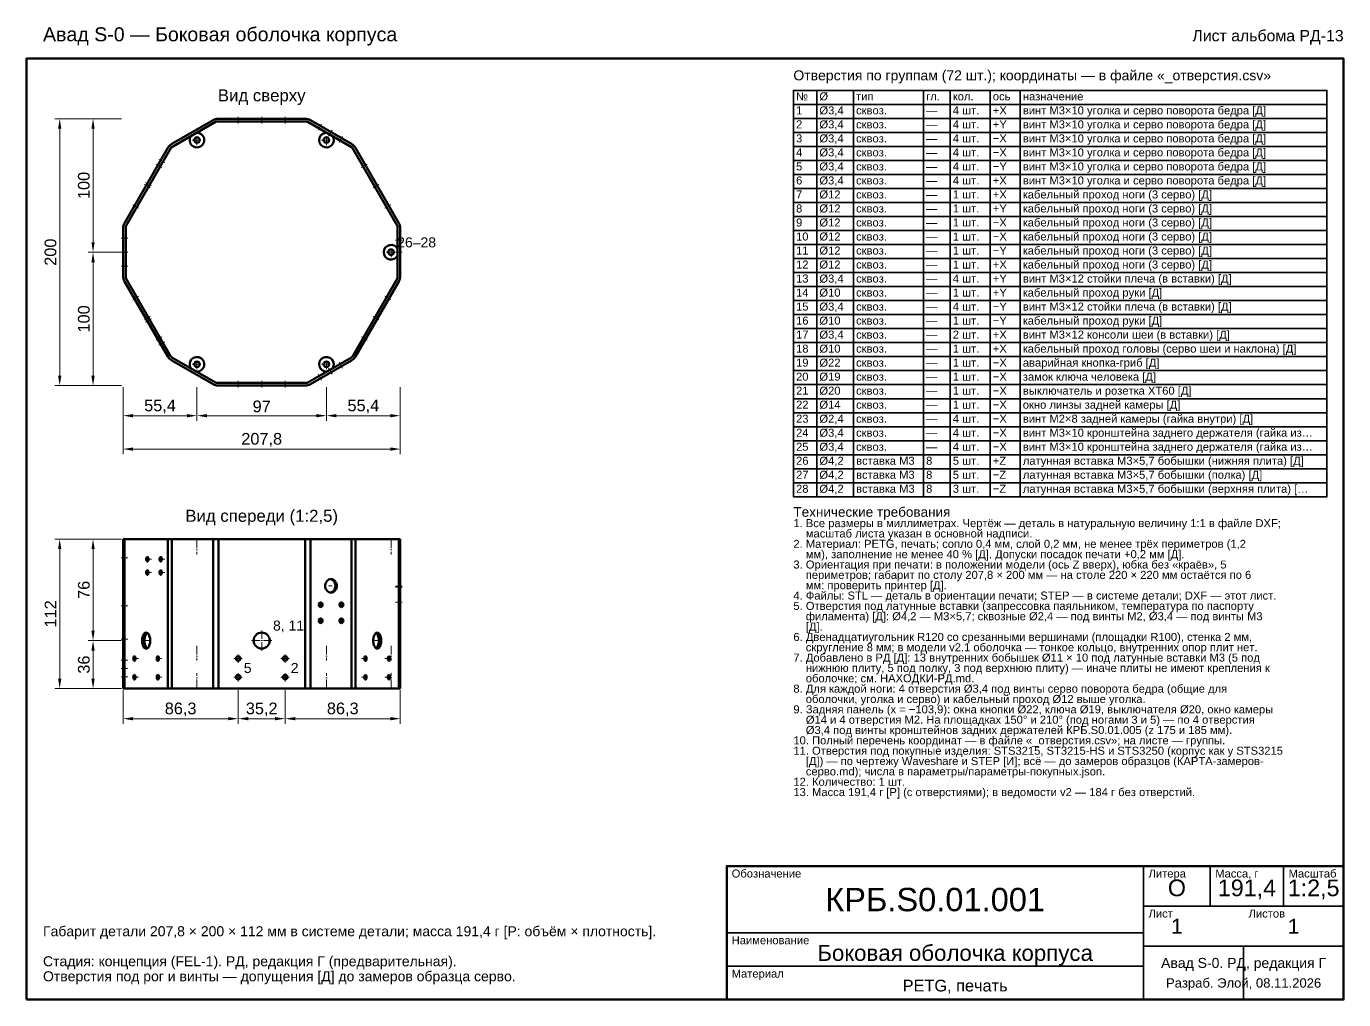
# Model space of a CAD drawing. Header units: millimetres. Extents: x 50 to 1038, y 12 to 742.
import ezdxf
from ezdxf.enums import TextEntityAlignment as Align

# ---------------------------------------------------------------- set-up
doc = ezdxf.new("R2010")
doc.units = ezdxf.units.MM
doc.header["$LTSCALE"] = 2.5
doc.linetypes.add('DASHDOT', pattern=[3.556, 2.54, -0.508, 0, -0.508])
for name, color, linetype, lineweight in [('КОНТУР', 7, 'Continuous', 50), ('ОСИ', 1, 'DASHDOT', 18), ('РАЗМЕРЫ', 5, 'Continuous', 18), ('РАМКА', 7, 'Continuous', 70), ('ТАБЛИЦА', 7, 'Continuous', 35), ('ТЕКСТ', 7, 'Continuous', 25)]:
    doc.layers.add(name, color=color, linetype=linetype, lineweight=lineweight)
doc.styles.add('GOST', font='arial.ttf')
doc.dimstyles.new('GOST', dxfattribs={"dimtxt": 8.75, "dimasz": 7.5, "dimexe": 3.75, "dimexo": 1.25, "dimgap": 2.5, "dimtad": 1, "dimdec": 1, "dimtxsty": 'GOST', "dimcen": 2.5, "dimclrd": 5, "dimclre": 5, "dimclrt": 5, "dimazin": 3, "dimtfac": 1, "dimtmove": 0, "dimatfit": 3, "dimlwd": 18, "dimlwe": 18})

msp = doc.modelspace()

# ---------------------------------------------------------------- linework, layer by layer
at = {"layer": 'КОНТУР'}
for p, q in [((258.92, 672.5), (193.93, 672.5)), ((158.61, 651.04), (192.32, 670.5)), ((189.93, 671.43), (159, 653.57)), ((192.32, 670.5), (260.53, 670.5)), ((260.53, 670.5), (294.24, 651.04)), ((293.85, 653.57), (262.92, 671.43)), ((156.07, 650.64), (123.57, 594.36)), ((124.5, 591.96), (158.61, 651.04)), ((294.24, 651.04), (328.35, 591.96)), ((329.27, 594.36), (296.78, 650.64)), ((122.5, 590.36), (122.5, 554.64)), ((124.5, 553.04), (124.5, 591.96)), ((328.35, 591.96), (328.35, 553.04)), ((330.35, 554.64), (330.35, 590.36)), ((158.61, 493.96), (124.5, 553.04)), ((328.35, 553.04), (294.24, 493.96)), ((123.57, 550.64), (156.07, 494.36)), ((296.78, 494.36), (329.27, 550.64)), ((192.32, 474.5), (158.61, 493.96)), ((294.24, 493.96), (260.53, 474.5)), ((159, 491.43), (189.93, 473.57)), ((262.92, 473.57), (293.85, 491.43)), ((260.53, 474.5), (192.32, 474.5)), ((193.93, 472.5), (258.92, 472.5)), ((122.5, 245.5), (122.5, 357.5)), ((123.57, 357.5), (156.07, 357.5)), ((123.57, 245.5), (123.57, 357.5)), ((156.07, 357.5), (156.07, 245.5)), ((159, 357.5), (189.93, 357.5)), ((159, 357.5), (159, 245.5)), ((189.93, 245.5), (189.93, 357.5)), ((193.93, 357.5), (258.92, 357.5)), ((193.93, 245.5), (193.93, 357.5)), ((258.92, 357.5), (258.92, 245.5)), ((262.92, 357.5), (293.85, 357.5)), ((262.92, 357.5), (262.92, 245.5)), ((293.85, 245.5), (293.85, 357.5)), ((296.78, 357.5), (329.27, 357.5)), ((296.78, 245.5), (296.78, 357.5)), ((329.27, 357.5), (329.27, 245.5)), ((330.35, 357.5), (330.35, 245.5)), ((123.57, 245.5), (156.07, 245.5)), ((159, 245.5), (189.93, 245.5)), ((193.93, 245.5), (258.92, 245.5)), ((262.92, 245.5), (293.85, 245.5)), ((296.78, 245.5), (329.27, 245.5))]:
    msp.add_line(p, q, dxfattribs=at)
for points in [[(123.57, 357.5), (123.44, 357.5), (123.3, 357.5), (123.17, 357.5), (123.04, 357.5), (122.9, 357.5), (122.77, 357.5), (122.63, 357.5), (122.5, 357.5)], [(159, 357.5), (158.63, 357.5), (158.27, 357.5), (157.9, 357.5), (157.53, 357.5), (157.17, 357.5), (156.8, 357.5), (156.44, 357.5), (156.07, 357.5)], [(193.93, 357.5), (193.43, 357.5), (192.93, 357.5), (192.43, 357.5), (191.93, 357.5), (191.43, 357.5), (190.93, 357.5), (190.43, 357.5), (189.93, 357.5)], [(262.92, 357.5), (262.42, 357.5), (261.92, 357.5), (261.42, 357.5), (260.92, 357.5), (260.42, 357.5), (259.92, 357.5), (259.42, 357.5), (258.92, 357.5)], [(296.78, 357.5), (296.41, 357.5), (296.04, 357.5), (295.68, 357.5), (295.31, 357.5), (294.95, 357.5), (294.58, 357.5), (294.21, 357.5), (293.85, 357.5)], [(330.35, 357.5), (330.21, 357.5), (330.08, 357.5), (329.94, 357.5), (329.81, 357.5), (329.68, 357.5), (329.54, 357.5), (329.41, 357.5), (329.27, 357.5)], [(140.73, 344.2), (140.3, 343.96), (140.05, 343.51), (139.92, 343.01), (139.88, 342.5), (139.92, 341.99), (140.05, 341.49), (140.3, 341.04), (140.73, 340.8)], [(141.58, 342.5), (141.57, 342.76), (141.54, 343.01), (141.49, 343.26), (141.42, 343.51), (141.31, 343.75), (141.17, 343.96), (140.98, 344.13), (140.73, 344.2)], [(140.73, 340.8), (140.98, 340.87), (141.17, 341.04), (141.31, 341.25), (141.42, 341.49), (141.49, 341.74), (141.54, 341.99), (141.57, 342.24), (141.58, 342.5)], [(150.73, 344.2), (150.3, 343.96), (150.05, 343.51), (149.92, 343.01), (149.88, 342.5), (149.92, 341.99), (150.05, 341.49), (150.3, 341.04), (150.73, 340.8)], [(151.58, 342.5), (151.57, 342.76), (151.54, 343.01), (151.49, 343.26), (151.42, 343.51), (151.31, 343.75), (151.17, 343.96), (150.98, 344.13), (150.73, 344.2)], [(150.73, 340.8), (150.98, 340.87), (151.17, 341.04), (151.31, 341.25), (151.42, 341.49), (151.49, 341.74), (151.54, 341.99), (151.57, 342.24), (151.58, 342.5)], [(140.73, 334.2), (140.3, 333.96), (140.05, 333.51), (139.92, 333.01), (139.88, 332.5), (139.92, 331.99), (140.05, 331.49), (140.3, 331.04), (140.73, 330.8)], [(141.58, 332.5), (141.57, 332.76), (141.54, 333.01), (141.49, 333.26), (141.42, 333.51), (141.31, 333.75), (141.17, 333.96), (140.98, 334.13), (140.73, 334.2)], [(140.73, 330.8), (140.98, 330.87), (141.17, 331.04), (141.31, 331.25), (141.42, 331.49), (141.49, 331.74), (141.54, 331.99), (141.57, 332.24), (141.58, 332.5)], [(150.73, 334.2), (150.3, 333.96), (150.05, 333.51), (149.92, 333.01), (149.88, 332.5), (149.92, 331.99), (150.05, 331.49), (150.3, 331.04), (150.73, 330.8)], [(151.58, 332.5), (151.57, 332.76), (151.54, 333.01), (151.49, 333.26), (151.42, 333.51), (151.31, 333.75), (151.17, 333.96), (150.98, 334.13), (150.73, 334.2)], [(150.73, 330.8), (150.98, 330.87), (151.17, 331.04), (151.31, 331.25), (151.42, 331.49), (151.49, 331.74), (151.54, 331.99), (151.57, 332.24), (151.58, 332.5)], [(278.38, 327.5), (277.58, 327.41), (276.8, 327.15), (276.1, 326.75), (275.48, 326.21), (274.97, 325.58), (274.57, 324.87), (274.28, 324.11), (274.11, 323.31), (274.05, 322.5)], [(277.88, 317.53), (278.66, 317.72), (279.39, 318.07), (280.04, 318.55), (280.58, 319.13), (281.03, 319.8), (281.36, 320.53), (281.59, 321.3), (281.7, 322.1), (281.7, 322.9), (281.59, 323.7), (281.36, 324.47), (281.03, 325.2), (280.58, 325.87), (280.04, 326.45), (279.39, 326.93), (278.66, 327.28), (277.88, 327.47)], [(278.38, 317.5), (279.19, 317.59), (279.97, 317.85), (280.67, 318.25), (281.28, 318.79), (281.8, 319.42), (282.2, 320.13), (282.48, 320.89), (282.66, 321.69), (282.71, 322.5), (282.66, 323.31), (282.48, 324.11), (282.2, 324.87), (281.8, 325.58), (281.28, 326.21), (280.67, 326.75), (279.97, 327.15), (279.19, 327.41), (278.38, 327.5)], [(274.05, 322.5), (274.11, 321.69), (274.28, 320.89), (274.57, 320.13), (274.97, 319.42), (275.48, 318.79), (276.1, 318.25), (276.8, 317.85), (277.58, 317.59), (278.38, 317.5)], [(270.59, 310.05), (270.28, 310.01), (269.99, 309.9), (269.73, 309.73), (269.51, 309.51), (269.34, 309.25), (269.22, 308.96), (269.14, 308.66), (269.12, 308.35)], [(269.12, 308.35), (269.14, 308.04), (269.22, 307.74), (269.34, 307.45), (269.51, 307.19), (269.73, 306.97), (269.99, 306.8), (270.28, 306.69), (270.59, 306.65)], [(270.09, 306.75), (270.5, 307.02), (270.81, 307.4), (271, 307.86), (271.06, 308.35), (271, 308.84), (270.81, 309.3), (270.5, 309.68), (270.09, 309.95)], [(270.59, 306.65), (271.19, 306.8), (271.67, 307.19), (271.96, 307.74), (272.06, 308.35), (271.96, 308.96), (271.67, 309.51), (271.19, 309.9), (270.59, 310.05)], [(286.18, 310.05), (285.87, 310.01), (285.58, 309.9), (285.32, 309.73), (285.1, 309.51), (284.93, 309.25), (284.81, 308.96), (284.73, 308.66), (284.71, 308.35)], [(284.71, 308.35), (284.73, 308.04), (284.81, 307.74), (284.93, 307.45), (285.1, 307.19), (285.32, 306.97), (285.58, 306.8), (285.87, 306.69), (286.18, 306.65)], [(285.68, 306.75), (286.09, 307.02), (286.4, 307.4), (286.59, 307.86), (286.65, 308.35), (286.59, 308.84), (286.4, 309.3), (286.09, 309.68), (285.68, 309.95)], [(286.18, 306.65), (286.78, 306.8), (287.26, 307.19), (287.55, 307.74), (287.65, 308.35), (287.55, 308.96), (287.26, 309.51), (286.78, 309.9), (286.18, 310.05)], [(270.59, 298.05), (270.28, 298.01), (269.99, 297.9), (269.73, 297.73), (269.51, 297.51), (269.34, 297.25), (269.22, 296.96), (269.14, 296.66), (269.12, 296.35)], [(269.12, 296.35), (269.14, 296.04), (269.22, 295.74), (269.34, 295.45), (269.51, 295.19), (269.73, 294.97), (269.99, 294.8), (270.28, 294.69), (270.59, 294.65)], [(270.09, 294.75), (270.5, 295.02), (270.81, 295.4), (271, 295.86), (271.06, 296.35), (271, 296.84), (270.81, 297.3), (270.5, 297.68), (270.09, 297.95)], [(270.59, 294.65), (271.19, 294.8), (271.67, 295.19), (271.96, 295.74), (272.06, 296.35), (271.96, 296.96), (271.67, 297.51), (271.19, 297.9), (270.59, 298.05)], [(286.18, 298.05), (285.87, 298.01), (285.58, 297.9), (285.32, 297.73), (285.1, 297.51), (284.93, 297.25), (284.81, 296.96), (284.73, 296.66), (284.71, 296.35)], [(284.71, 296.35), (284.73, 296.04), (284.81, 295.74), (284.93, 295.45), (285.1, 295.19), (285.32, 294.97), (285.58, 294.8), (285.87, 294.69), (286.18, 294.65)], [(285.68, 294.75), (286.09, 295.02), (286.4, 295.4), (286.59, 295.86), (286.65, 296.35), (286.59, 296.84), (286.4, 297.3), (286.09, 297.68), (285.68, 297.95)], [(286.18, 294.65), (286.78, 294.8), (287.26, 295.19), (287.55, 295.74), (287.65, 296.35), (287.55, 296.96), (287.26, 297.51), (286.78, 297.9), (286.18, 298.05)], [(139.82, 287.5), (139.05, 287.3), (138.42, 286.8), (137.93, 286.16), (137.56, 285.44), (137.28, 284.68), (137.07, 283.9), (136.93, 283.11), (136.85, 282.31), (136.82, 281.5), (136.85, 280.69), (136.93, 279.89), (137.07, 279.1), (137.28, 278.32), (137.56, 277.56), (137.93, 276.84), (138.42, 276.2), (139.05, 275.7), (139.82, 275.5)], [(140.69, 287.24), (140.05, 286.69), (139.57, 286), (139.2, 285.23), (138.93, 284.43), (138.74, 283.61), (138.62, 282.77), (138.56, 281.92), (138.56, 281.08), (138.62, 280.23), (138.74, 279.39), (138.93, 278.57), (139.2, 277.77), (139.57, 277), (140.05, 276.31), (140.69, 275.76)], [(142.82, 281.5), (142.79, 282.31), (142.71, 283.11), (142.57, 283.9), (142.36, 284.68), (142.08, 285.44), (141.71, 286.16), (141.23, 286.8), (140.59, 287.3), (139.82, 287.5)], [(313.03, 287.5), (312.25, 287.3), (311.62, 286.8), (311.13, 286.16), (310.76, 285.44), (310.48, 284.68), (310.28, 283.9), (310.14, 283.11), (310.05, 282.31), (310.03, 281.5), (310.05, 280.69), (310.14, 279.89), (310.28, 279.1), (310.48, 278.32), (310.76, 277.56), (311.13, 276.84), (311.62, 276.2), (312.25, 275.7), (313.03, 275.5)], [(314.29, 281.5), (314.27, 282.29), (314.19, 283.08), (314.05, 283.87), (313.85, 284.63), (313.58, 285.38), (313.23, 286.09), (312.76, 286.73), (312.16, 287.24)], [(316.03, 281.5), (316, 282.31), (315.92, 283.11), (315.77, 283.9), (315.57, 284.68), (315.29, 285.44), (314.92, 286.16), (314.43, 286.8), (313.8, 287.3), (313.03, 287.5)], [(139.82, 275.5), (140.59, 275.7), (141.23, 276.2), (141.71, 276.84), (142.08, 277.56), (142.36, 278.32), (142.57, 279.1), (142.71, 279.89), (142.79, 280.69), (142.82, 281.5)], [(312.16, 275.76), (312.76, 276.27), (313.23, 276.91), (313.58, 277.62), (313.85, 278.37), (314.05, 279.13), (314.19, 279.92), (314.27, 280.71), (314.29, 281.5)], [(313.03, 275.5), (313.8, 275.7), (314.43, 276.2), (314.92, 276.84), (315.29, 277.56), (315.57, 278.32), (315.77, 279.1), (315.92, 279.89), (316, 280.69), (316.03, 281.5)], [(131.02, 269.75), (130.58, 269.51), (130.34, 269.06), (130.21, 268.56), (130.17, 268.05), (130.21, 267.54), (130.34, 267.04), (130.58, 266.59), (131.02, 266.35)], [(131.87, 268.05), (131.86, 268.31), (131.83, 268.56), (131.78, 268.81), (131.7, 269.06), (131.6, 269.3), (131.46, 269.51), (131.26, 269.68), (131.02, 269.75)], [(131.02, 266.35), (131.26, 266.42), (131.46, 266.59), (131.6, 266.8), (131.7, 267.04), (131.78, 267.29), (131.83, 267.54), (131.86, 267.79), (131.87, 268.05)], [(148.62, 269.75), (148.18, 269.51), (147.94, 269.06), (147.81, 268.56), (147.77, 268.05), (147.81, 267.54), (147.94, 267.04), (148.18, 266.59), (148.62, 266.35)], [(149.47, 268.05), (149.46, 268.31), (149.43, 268.56), (149.38, 268.81), (149.3, 269.06), (149.2, 269.3), (149.06, 269.51), (148.86, 269.68), (148.62, 269.75)], [(148.62, 266.35), (148.86, 266.42), (149.06, 266.59), (149.2, 266.8), (149.3, 267.04), (149.38, 267.29), (149.43, 267.54), (149.46, 267.79), (149.47, 268.05)], [(304.23, 269.75), (303.79, 269.51), (303.54, 269.06), (303.42, 268.56), (303.38, 268.05), (303.42, 267.54), (303.54, 267.04), (303.79, 266.59), (304.23, 266.35)], [(305.08, 268.05), (305.07, 268.31), (305.04, 268.56), (304.98, 268.81), (304.91, 269.06), (304.8, 269.3), (304.66, 269.51), (304.47, 269.68), (304.23, 269.75)], [(304.23, 266.35), (304.47, 266.42), (304.66, 266.59), (304.8, 266.8), (304.91, 267.04), (304.98, 267.29), (305.04, 267.54), (305.07, 267.79), (305.08, 268.05)], [(321.83, 269.75), (321.39, 269.51), (321.14, 269.06), (321.02, 268.56), (320.98, 268.05), (321.02, 267.54), (321.14, 267.04), (321.39, 266.59), (321.83, 266.35)], [(322.68, 268.05), (322.67, 268.31), (322.64, 268.56), (322.58, 268.81), (322.51, 269.06), (322.4, 269.3), (322.26, 269.51), (322.07, 269.68), (321.83, 269.75)], [(321.83, 266.35), (322.07, 266.42), (322.26, 266.59), (322.4, 266.8), (322.51, 267.04), (322.58, 267.29), (322.64, 267.54), (322.67, 267.79), (322.68, 268.05)], [(131.02, 255.75), (130.58, 255.51), (130.34, 255.06), (130.21, 254.56), (130.17, 254.05), (130.21, 253.54), (130.34, 253.04), (130.58, 252.59), (131.02, 252.35)], [(131.87, 254.05), (131.86, 254.31), (131.83, 254.56), (131.78, 254.81), (131.7, 255.06), (131.6, 255.3), (131.46, 255.51), (131.26, 255.68), (131.02, 255.75)], [(131.02, 252.35), (131.26, 252.42), (131.46, 252.59), (131.6, 252.8), (131.7, 253.04), (131.78, 253.29), (131.83, 253.54), (131.86, 253.79), (131.87, 254.05)], [(148.62, 255.75), (148.18, 255.51), (147.94, 255.06), (147.81, 254.56), (147.77, 254.05), (147.81, 253.54), (147.94, 253.04), (148.18, 252.59), (148.62, 252.35)], [(149.47, 254.05), (149.46, 254.31), (149.43, 254.56), (149.38, 254.81), (149.3, 255.06), (149.2, 255.3), (149.06, 255.51), (148.86, 255.68), (148.62, 255.75)], [(148.62, 252.35), (148.86, 252.42), (149.06, 252.59), (149.2, 252.8), (149.3, 253.04), (149.38, 253.29), (149.43, 253.54), (149.46, 253.79), (149.47, 254.05)], [(304.23, 255.75), (303.79, 255.51), (303.54, 255.06), (303.42, 254.56), (303.38, 254.05), (303.42, 253.54), (303.54, 253.04), (303.79, 252.59), (304.23, 252.35)], [(305.08, 254.05), (305.07, 254.31), (305.04, 254.56), (304.98, 254.81), (304.91, 255.06), (304.8, 255.3), (304.66, 255.51), (304.47, 255.68), (304.23, 255.75)], [(304.23, 252.35), (304.47, 252.42), (304.66, 252.59), (304.8, 252.8), (304.91, 253.04), (304.98, 253.29), (305.04, 253.54), (305.07, 253.79), (305.08, 254.05)], [(321.83, 255.75), (321.39, 255.51), (321.14, 255.06), (321.02, 254.56), (320.98, 254.05), (321.02, 253.54), (321.14, 253.04), (321.39, 252.59), (321.83, 252.35)], [(322.68, 254.05), (322.67, 254.31), (322.64, 254.56), (322.58, 254.81), (322.51, 255.06), (322.4, 255.3), (322.26, 255.51), (322.07, 255.68), (321.83, 255.75)], [(321.83, 252.35), (322.07, 252.42), (322.26, 252.59), (322.4, 252.8), (322.51, 253.04), (322.58, 253.29), (322.64, 253.54), (322.67, 253.79), (322.68, 254.05)], [(123.57, 245.5), (123.44, 245.5), (123.3, 245.5), (123.17, 245.5), (123.04, 245.5), (122.9, 245.5), (122.77, 245.5), (122.63, 245.5), (122.5, 245.5)], [(159, 245.5), (158.63, 245.5), (158.27, 245.5), (157.9, 245.5), (157.53, 245.5), (157.17, 245.5), (156.8, 245.5), (156.44, 245.5), (156.07, 245.5)], [(193.93, 245.5), (193.43, 245.5), (192.93, 245.5), (192.43, 245.5), (191.93, 245.5), (191.43, 245.5), (190.93, 245.5), (190.43, 245.5), (189.93, 245.5)], [(262.92, 245.5), (262.42, 245.5), (261.92, 245.5), (261.42, 245.5), (260.92, 245.5), (260.42, 245.5), (259.92, 245.5), (259.42, 245.5), (258.92, 245.5)], [(296.78, 245.5), (296.41, 245.5), (296.04, 245.5), (295.68, 245.5), (295.31, 245.5), (294.95, 245.5), (294.58, 245.5), (294.21, 245.5), (293.85, 245.5)], [(330.35, 245.5), (330.21, 245.5), (330.08, 245.5), (329.94, 245.5), (329.81, 245.5), (329.68, 245.5), (329.54, 245.5), (329.41, 245.5), (329.27, 245.5)]]:
    msp.add_lwpolyline(points, dxfattribs=at)
for centre, radius in [((177.92, 656.5), 2.1), ((274.92, 656.5), 2.1), ((323.42, 572.5), 2.1), ((177.92, 488.5), 2.1), ((274.92, 488.5), 2.1), ((226.42, 281.5), 6), ((208.82, 268.05), 1.7), ((244.02, 268.05), 1.7), ((208.82, 254.05), 1.7), ((244.02, 254.05), 1.7)]:
    msp.add_circle(centre, radius, dxfattribs=at)
for centre, radius, start, end in [((193.93, 664.5), 8, 90, 120), ((258.92, 664.5), 8, 60, 90), ((177.92, 656.5), 5.5, 146.47876, 93.52124), ((274.92, 656.5), 5.5, 86.47876, 33.52124), ((163, 646.64), 8, 120, 150), ((289.85, 646.64), 8, 30, 60), ((130.5, 590.36), 8, 150, 180), ((322.35, 590.36), 8, 0, 30), ((323.42, 572.5), 5.5, 26.47876, 333.52124), ((130.5, 554.64), 8, 180, 210), ((322.35, 554.64), 8, 330, 0), ((163, 498.36), 8, 210, 240), ((177.92, 488.5), 5.5, 266.47876, 213.52124), ((274.92, 488.5), 5.5, 326.47876, 273.52124), ((289.85, 498.36), 8, 300, 330), ((193.93, 480.5), 8, 240, 270), ((258.92, 480.5), 8, 270, 300)]:
    msp.add_arc(centre, radius, start, end, dxfattribs=at)
at = {"layer": 'ОСИ'}
for p, q in [((208.82, 669), (208.82, 674)), ((208.82, 669), (208.82, 674)), ((226.42, 669), (226.42, 674)), ((244.02, 669), (244.02, 674)), ((244.02, 669), (244.02, 674)), ((268.84, 663.97), (271.34, 668.3)), ((268.84, 663.97), (271.34, 668.3)), ((276.63, 659.47), (279.13, 663.8)), ((174.22, 656.5), (181.62, 656.5)), ((174.22, 656.5), (181.62, 656.5)), ((174.22, 656.5), (181.62, 656.5)), ((177.92, 652.8), (177.92, 660.2)), ((177.92, 652.8), (177.92, 660.2)), ((177.92, 652.8), (177.92, 660.2)), ((271.22, 656.5), (278.62, 656.5)), ((271.22, 656.5), (278.62, 656.5)), ((274.92, 652.8), (274.92, 660.2)), ((274.92, 652.8), (274.92, 660.2)), ((284.43, 654.97), (286.93, 659.3)), ((284.43, 654.97), (286.93, 659.3)), ((153.76, 639.65), (149.43, 642.15)), ((153.76, 639.65), (149.43, 642.15)), ((151.65, 635.99), (147.32, 638.49)), ((151.65, 635.99), (147.32, 638.49)), ((301.19, 635.99), (305.52, 638.49)), ((301.19, 635.99), (305.52, 638.49)), ((142.85, 620.75), (138.52, 623.25)), ((143.76, 622.33), (139.43, 624.83)), ((143.76, 622.33), (139.43, 624.83)), ((309.99, 620.75), (314.32, 623.25)), ((134.05, 605.51), (129.72, 608.01)), ((134.05, 605.51), (129.72, 608.01)), ((318.79, 605.51), (323.12, 608.01)), ((318.79, 605.51), (323.12, 608.01)), ((126, 583), (121, 583)), ((126, 583), (121, 583)), ((323.42, 568.8), (323.42, 576.2)), ((323.42, 568.8), (323.42, 576.2)), ((323.42, 568.8), (323.42, 576.2)), ((326.84, 581.5), (331.84, 581.5)), ((326.84, 581.5), (331.84, 581.5)), ((126, 572.5), (121, 572.5)), ((126, 572.5), (121, 572.5)), ((126, 572.5), (121, 572.5)), ((126, 572.5), (121, 572.5)), ((319.72, 572.5), (327.12, 572.5)), ((319.72, 572.5), (327.12, 572.5)), ((319.72, 572.5), (327.12, 572.5)), ((326.84, 572.5), (331.84, 572.5)), ((126, 562), (121, 562)), ((126, 562), (121, 562)), ((134.05, 539.49), (129.72, 536.99)), ((134.05, 539.49), (129.72, 536.99)), ((318.79, 539.49), (323.12, 536.99)), ((318.79, 539.49), (323.12, 536.99)), ((142.85, 524.25), (138.52, 521.75)), ((309.99, 524.25), (314.32, 521.75)), ((143.76, 522.67), (139.43, 520.17)), ((143.76, 522.67), (139.43, 520.17)), ((151.65, 509.01), (147.32, 506.51)), ((151.65, 509.01), (147.32, 506.51)), ((153.76, 505.35), (149.43, 502.85)), ((153.76, 505.35), (149.43, 502.85)), ((301.19, 509.01), (305.52, 506.51)), ((301.19, 509.01), (305.52, 506.51)), ((174.22, 488.5), (181.62, 488.5)), ((174.22, 488.5), (181.62, 488.5)), ((174.22, 488.5), (181.62, 488.5)), ((177.92, 484.8), (177.92, 492.2)), ((177.92, 484.8), (177.92, 492.2)), ((177.92, 484.8), (177.92, 492.2)), ((271.22, 488.5), (278.62, 488.5)), ((271.22, 488.5), (278.62, 488.5)), ((274.92, 484.8), (274.92, 492.2)), ((274.92, 484.8), (274.92, 492.2)), ((276.63, 485.53), (279.13, 481.2)), ((284.43, 490.03), (286.93, 485.7)), ((284.43, 490.03), (286.93, 485.7)), ((208.82, 476), (208.82, 471)), ((208.82, 476), (208.82, 471)), ((226.42, 476), (226.42, 471)), ((244.02, 476), (244.02, 471)), ((244.02, 476), (244.02, 471)), ((268.84, 481.03), (271.34, 476.7)), ((268.84, 481.03), (271.34, 476.7)), ((177.92, 357), (177.92, 346)), ((177.92, 357), (177.92, 346)), ((323.42, 357), (323.42, 346)), ((126, 343.5), (121, 343.5)), ((143.76, 342.5), (139.43, 342.5)), ((143.76, 342.5), (139.43, 342.5)), ((153.76, 342.5), (149.43, 342.5)), ((153.76, 342.5), (149.43, 342.5)), ((143.76, 332.5), (139.43, 332.5)), ((143.76, 332.5), (139.43, 332.5)), ((153.76, 332.5), (149.43, 332.5)), ((153.76, 332.5), (149.43, 332.5)), ((276.63, 322.5), (279.13, 322.5)), ((276.63, 322.5), (279.13, 322.5)), ((326.84, 322.25), (331.84, 322.25)), ((326.84, 321.65), (331.84, 321.65)), ((126, 307.5), (121, 307.5)), ((268.84, 308.35), (271.34, 308.35)), ((268.84, 308.35), (271.34, 308.35)), ((284.43, 308.35), (286.93, 308.35)), ((284.43, 308.35), (286.93, 308.35)), ((326.84, 310.25), (331.84, 310.25)), ((268.84, 296.35), (271.34, 296.35)), ((268.84, 296.35), (271.34, 296.35)), ((284.43, 296.35), (286.93, 296.35)), ((284.43, 296.35), (286.93, 296.35)), ((226.42, 273.9), (226.42, 289.1)), ((226.42, 273.9), (226.42, 289.1)), ((126, 282.5), (121, 282.5)), ((142.85, 281.5), (138.52, 281.5)), ((142.85, 281.5), (138.52, 281.5)), ((177.92, 277.5), (177.92, 266.5)), ((177.92, 277.5), (177.92, 266.5)), ((218.82, 281.5), (234.02, 281.5)), ((218.82, 281.5), (234.02, 281.5)), ((274.92, 277.5), (274.92, 266.5)), ((274.92, 277.5), (274.92, 266.5)), ((309.99, 281.5), (314.32, 281.5)), ((309.99, 281.5), (314.32, 281.5)), ((323.42, 277.5), (323.42, 266.5)), ((126, 266.75), (121, 266.75)), ((126, 266.75), (121, 266.75)), ((134.05, 268.05), (129.72, 268.05)), ((134.05, 268.05), (129.72, 268.05)), ((151.65, 268.05), (147.32, 268.05)), ((151.65, 268.05), (147.32, 268.05)), ((205.52, 268.05), (212.12, 268.05)), ((205.52, 268.05), (212.12, 268.05)), ((208.82, 264.75), (208.82, 271.35)), ((208.82, 264.75), (208.82, 271.35)), ((240.72, 268.05), (247.32, 268.05)), ((240.72, 268.05), (247.32, 268.05)), ((244.02, 264.75), (244.02, 271.35)), ((244.02, 264.75), (244.02, 271.35)), ((301.19, 268.05), (305.52, 268.05)), ((301.19, 268.05), (305.52, 268.05)), ((318.79, 268.05), (323.12, 268.05)), ((318.79, 268.05), (323.12, 268.05)), ((126, 260.5), (121, 260.5)), ((177.92, 246), (177.92, 257)), ((177.92, 246), (177.92, 257)), ((208.82, 250.75), (208.82, 257.35)), ((208.82, 250.75), (208.82, 257.35)), ((244.02, 250.75), (244.02, 257.35)), ((244.02, 250.75), (244.02, 257.35)), ((274.92, 246), (274.92, 257)), ((274.92, 246), (274.92, 257)), ((323.42, 246), (323.42, 257)), ((126, 254.25), (121, 254.25)), ((126, 254.25), (121, 254.25)), ((134.05, 254.05), (129.72, 254.05)), ((134.05, 254.05), (129.72, 254.05)), ((151.65, 254.05), (147.32, 254.05)), ((151.65, 254.05), (147.32, 254.05)), ((205.52, 254.05), (212.12, 254.05)), ((205.52, 254.05), (212.12, 254.05)), ((240.72, 254.05), (247.32, 254.05)), ((240.72, 254.05), (247.32, 254.05)), ((301.19, 254.05), (305.52, 254.05)), ((301.19, 254.05), (305.52, 254.05)), ((318.79, 254.05), (323.12, 254.05)), ((318.79, 254.05), (323.12, 254.05))]:
    msp.add_line(p, q, dxfattribs=at)
at = {"layer": 'РАМКА', "lineweight": 70}
msp.add_lwpolyline([(50, 12.5), (1037.5, 12.5), (1037.5, 717.5), (50, 717.5), (50, 12.5)], dxfattribs=at)
at = {"layer": 'ТАБЛИЦА'}
for p, q in [((642.5, 693.75), (642.5, 389.25)), ((670, 693.75), (670, 389.25)), ((722.5, 693.75), (722.5, 389.25)), ((742.5, 693.75), (742.5, 389.25)), ((772.5, 693.75), (772.5, 389.25)), ((795, 693.75), (795, 389.25)), ((625, 683.25), (1025, 683.25)), ((625, 672.75), (1025, 672.75)), ((625, 662.25), (1025, 662.25)), ((625, 651.75), (1025, 651.75)), ((625, 641.25), (1025, 641.25)), ((625, 630.75), (1025, 630.75)), ((625, 620.25), (1025, 620.25)), ((625, 609.75), (1025, 609.75)), ((625, 599.25), (1025, 599.25)), ((625, 588.75), (1025, 588.75)), ((625, 578.25), (1025, 578.25)), ((625, 567.75), (1025, 567.75)), ((625, 557.25), (1025, 557.25)), ((625, 546.75), (1025, 546.75)), ((625, 536.25), (1025, 536.25)), ((625, 525.75), (1025, 525.75)), ((625, 515.25), (1025, 515.25)), ((625, 504.75), (1025, 504.75)), ((625, 494.25), (1025, 494.25)), ((625, 483.75), (1025, 483.75)), ((625, 473.25), (1025, 473.25)), ((625, 462.75), (1025, 462.75)), ((625, 452.25), (1025, 452.25)), ((625, 441.75), (1025, 441.75)), ((625, 431.25), (1025, 431.25)), ((625, 420.75), (1025, 420.75)), ((625, 410.25), (1025, 410.25)), ((625, 399.75), (1025, 399.75)), ((887.5, 12.5), (887.5, 112.5)), ((937.5, 82.5), (937.5, 112.5)), ((992.5, 82.5), (992.5, 112.5)), ((887.5, 82.5), (1037.5, 82.5)), ((575, 62.5), (887.5, 62.5)), ((887.5, 52.5), (1037.5, 52.5)), ((962.5, 12.5), (962.5, 52.5)), ((575, 37.5), (887.5, 37.5))]:
    msp.add_line(p, q, dxfattribs=at)
at = {"layer": 'ТАБЛИЦА', "lineweight": 35}
msp.add_lwpolyline([(625, 389.25), (1025, 389.25), (1025, 693.75), (625, 693.75), (625, 389.25)], dxfattribs=at)
at = {"layer": 'ТАБЛИЦА', "lineweight": 50}
msp.add_lwpolyline([(575, 12.5), (1037.5, 12.5), (1037.5, 112.5), (575, 112.5), (575, 12.5)], dxfattribs=at)

# ---------------------------------------------------------------- texts
at = {"layer": 'ТЕКСТ', "style": 'GOST'}
for s, height, p in [('Авад S-0 — Боковая оболочка корпуса', 10.5, (62.5, 730.5)), ('Отверстия по группам (72 шт.); координаты — в файле «_отверстия.csv»', 7.5, (625, 701.25)), ('№', 6, (627, 686.25)), ('Ø', 6, (644.5, 686.25)), ('1', 6, (627, 675.75)), ('Ø3,4', 6, (644.5, 675.75)), ('тип', 6, (672, 686.25)), ('гл.', 6, (724.5, 686.25)), ('4 шт.', 6, (744.5, 675.75)), ('кол.', 6, (744.5, 686.25)), ('ось', 6, (774.5, 686.25)), ('+X', 6, (774.5, 675.75)), ('назначение', 6, (797, 686.25)), ('винт M3×10 уголка и серво поворота бедра [Д]', 6, (797, 675.75)), ('сквоз.', 6, (672, 675.75)), ('—', 6, (724.5, 675.75)), ('винт M3×10 уголка и серво поворота бедра [Д]', 6, (797, 665.25)), ('2', 6, (627, 665.25)), ('Ø3,4', 6, (644.5, 665.25)), ('сквоз.', 6, (672, 665.25)), ('—', 6, (724.5, 665.25)), ('4 шт.', 6, (744.5, 665.25)), ('+Y', 6, (774.5, 665.25)), ('3', 6, (627, 654.75)), ('Ø3,4', 6, (644.5, 654.75)), ('сквоз.', 6, (672, 654.75)), ('—', 6, (724.5, 654.75)), ('4 шт.', 6, (744.5, 654.75)), ('−X', 6, (774.5, 654.75)), ('винт M3×10 уголка и серво поворота бедра [Д]', 6, (797, 654.75)), ('4', 6, (627, 644.25)), ('Ø3,4', 6, (644.5, 644.25)), ('сквоз.', 6, (672, 644.25)), ('—', 6, (724.5, 644.25)), ('4 шт.', 6, (744.5, 644.25)), ('−X', 6, (774.5, 644.25)), ('винт M3×10 уголка и серво поворота бедра [Д]', 6, (797, 644.25)), ('5', 6, (627, 633.75)), ('Ø3,4', 6, (644.5, 633.75)), ('сквоз.', 6, (672, 633.75)), ('—', 6, (724.5, 633.75)), ('4 шт.', 6, (744.5, 633.75)), ('−Y', 6, (774.5, 633.75)), ('винт M3×10 уголка и серво поворота бедра [Д]', 6, (797, 633.75)), ('6', 6, (627, 623.25)), ('Ø3,4', 6, (644.5, 623.25)), ('сквоз.', 6, (672, 623.25)), ('—', 6, (724.5, 623.25)), ('4 шт.', 6, (744.5, 623.25)), ('+X', 6, (774.5, 623.25)), ('винт M3×10 уголка и серво поворота бедра [Д]', 6, (797, 623.25)), ('7', 6, (627, 612.75)), ('Ø12', 6, (644.5, 612.75)), ('сквоз.', 6, (672, 612.75)), ('—', 6, (724.5, 612.75)), ('1 шт.', 6, (744.5, 612.75)), ('+X', 6, (774.5, 612.75)), ('кабельный проход ноги (3 серво) [Д]', 6, (797, 612.75)), ('8', 6, (627, 602.25)), ('Ø12', 6, (644.5, 602.25)), ('сквоз.', 6, (672, 602.25)), ('—', 6, (724.5, 602.25)), ('1 шт.', 6, (744.5, 602.25)), ('+Y', 6, (774.5, 602.25)), ('кабельный проход ноги (3 серво) [Д]', 6, (797, 602.25)), ('9', 6, (627, 591.75)), ('Ø12', 6, (644.5, 591.75)), ('сквоз.', 6, (672, 591.75)), ('—', 6, (724.5, 591.75)), ('1 шт.', 6, (744.5, 591.75)), ('−X', 6, (774.5, 591.75)), ('кабельный проход ноги (3 серво) [Д]', 6, (797, 591.75)), ('26–28', 7.5, (328.02, 576.1)), ('10', 6, (627, 581.25)), ('Ø12', 6, (644.5, 581.25)), ('сквоз.', 6, (672, 581.25)), ('—', 6, (724.5, 581.25)), ('1 шт.', 6, (744.5, 581.25)), ('−X', 6, (774.5, 581.25)), ('кабельный проход ноги (3 серво) [Д]', 6, (797, 581.25)), ('11', 6, (627, 570.75)), ('Ø12', 6, (644.5, 570.75)), ('сквоз.', 6, (672, 570.75)), ('—', 6, (724.5, 570.75)), ('1 шт.', 6, (744.5, 570.75)), ('−Y', 6, (774.5, 570.75)), ('кабельный проход ноги (3 серво) [Д]', 6, (797, 570.75)), ('12', 6, (627, 560.25)), ('Ø12', 6, (644.5, 560.25)), ('сквоз.', 6, (672, 560.25)), ('1 шт.', 6, (744.5, 560.25)), ('+X', 6, (774.5, 560.25)), ('кабельный проход ноги (3 серво) [Д]', 6, (797, 560.25)), ('13', 6, (627, 549.75)), ('Ø3,4', 6, (644.5, 549.75)), ('сквоз.', 6, (672, 549.75)), ('—', 6, (724.5, 560.25)), ('4 шт.', 6, (744.5, 549.75)), ('+Y', 6, (774.5, 549.75)), ('винт M3×12 стойки плеча (в вставки) [Д]', 6, (797, 549.75)), ('14', 6, (627, 539.25)), ('Ø10', 6, (644.5, 539.25)), ('сквоз.', 6, (672, 539.25)), ('—', 6, (724.5, 549.75)), ('1 шт.', 6, (744.5, 539.25)), ('+Y', 6, (774.5, 539.25)), ('кабельный проход руки [Д]', 6, (797, 539.25)), ('15', 6, (627, 528.75)), ('Ø3,4', 6, (644.5, 528.75)), ('сквоз.', 6, (672, 528.75)), ('—', 6, (724.5, 539.25)), ('4 шт.', 6, (744.5, 528.75)), ('−Y', 6, (774.5, 528.75)), ('винт M3×12 стойки плеча (в вставки) [Д]', 6, (797, 528.75)), ('16', 6, (627, 518.25)), ('Ø10', 6, (644.5, 518.25)), ('—', 6, (724.5, 528.75)), ('1 шт.', 6, (744.5, 518.25)), ('−Y', 6, (774.5, 518.25)), ('кабельный проход руки [Д]', 6, (797, 518.25)), ('17', 6, (627, 507.75)), ('Ø3,4', 6, (644.5, 507.75)), ('сквоз.', 6, (672, 518.25)), ('—', 6, (724.5, 518.25)), ('2 шт.', 6, (744.5, 507.75)), ('+X', 6, (774.5, 507.75)), ('винт M3×12 консоли шеи (в вставки) [Д]', 6, (797, 507.75)), ('сквоз.', 6, (672, 507.75)), ('—', 6, (724.5, 507.75)), ('кабельный проход головы (серво шеи и наклона) [Д]', 6, (797, 497.25)), ('18', 6, (627, 497.25)), ('Ø10', 6, (644.5, 497.25)), ('сквоз.', 6, (672, 497.25)), ('—', 6, (724.5, 497.25)), ('1 шт.', 6, (744.5, 497.25)), ('+X', 6, (774.5, 497.25)), ('19', 6, (627, 486.75)), ('Ø22', 6, (644.5, 486.75)), ('сквоз.', 6, (672, 486.75)), ('—', 6, (724.5, 486.75)), ('1 шт.', 6, (744.5, 486.75)), ('−X', 6, (774.5, 486.75)), ('аварийная кнопка-гриб [Д]', 6, (797, 486.75)), ('20', 6, (627, 476.25)), ('Ø19', 6, (644.5, 476.25)), ('сквоз.', 6, (672, 476.25)), ('—', 6, (724.5, 476.25)), ('1 шт.', 6, (744.5, 476.25)), ('−X', 6, (774.5, 476.25)), ('замок ключа человека [Д]', 6, (797, 476.25)), ('21', 6, (627, 465.75)), ('Ø20', 6, (644.5, 465.75)), ('сквоз.', 6, (672, 465.75)), ('—', 6, (724.5, 465.75)), ('1 шт.', 6, (744.5, 465.75)), ('−X', 6, (774.5, 465.75)), ('выключатель и розетка XT60 [Д]', 6, (797, 465.75)), ('22', 6, (627, 455.25)), ('Ø14', 6, (644.5, 455.25)), ('сквоз.', 6, (672, 455.25)), ('—', 6, (724.5, 455.25)), ('1 шт.', 6, (744.5, 455.25)), ('−X', 6, (774.5, 455.25)), ('окно линзы задней камеры [Д]', 6, (797, 455.25)), ('23', 6, (627, 444.75)), ('Ø2,4', 6, (644.5, 444.75)), ('сквоз.', 6, (672, 444.75)), ('—', 6, (724.5, 444.75)), ('4 шт.', 6, (744.5, 444.75)), ('−X', 6, (774.5, 444.75)), ('винт M2×8 задней камеры (гайка внутри) [Д]', 6, (797, 444.75)), ('24', 6, (627, 434.25)), ('Ø3,4', 6, (644.5, 434.25)), ('сквоз.', 6, (672, 434.25)), ('—', 6, (724.5, 434.25)), ('4 шт.', 6, (744.5, 434.25)), ('−X', 6, (774.5, 434.25)), ('винт M3×10 кронштейна заднего держателя (гайка из…', 6, (797, 434.25)), ('25', 6, (627, 423.75)), ('Ø3,4', 6, (644.5, 423.75)), ('сквоз.', 6, (672, 423.75)), ('—', 6, (724.5, 423.75)), ('4 шт.', 6, (744.5, 423.75)), ('−X', 6, (774.5, 423.75)), ('винт M3×10 кронштейна заднего держателя (гайка из…', 6, (797, 423.75)), ('26', 6, (627, 413.25)), ('Ø4,2', 6, (644.5, 413.25)), ('вставка M3', 6, (672, 413.25)), ('8', 6, (724.5, 413.25)), ('5 шт.', 6, (744.5, 413.25)), ('+Z', 6, (774.5, 413.25)), ('латунная вставка M3×5,7 бобышки (нижняя плита) [Д]', 6, (797, 413.25)), ('27', 6, (627, 402.75)), ('Ø4,2', 6, (644.5, 402.75)), ('вставка M3', 6, (672, 402.75)), ('8', 6, (724.5, 402.75)), ('5 шт.', 6, (744.5, 402.75)), ('−Z', 6, (774.5, 402.75)), ('латунная вставка M3×5,7 бобышки (полка) [Д]', 6, (797, 402.75)), ('28', 6, (627, 392.25)), ('Ø4,2', 6, (644.5, 392.25)), ('вставка M3', 6, (672, 392.25)), ('8', 6, (724.5, 392.25)), ('3 шт.', 6, (744.5, 392.25)), ('−Z', 6, (774.5, 392.25)), ('латунная вставка M3×5,7 бобышки (верхняя плита) […', 6, (797, 392.25)), ('Технические требования', 7.25, (625, 374.25)), ('1. Все размеры в миллиметрах. Чертёж — деталь в натуральную величину 1:1 в файле DXF;', 6, (625, 366.5)), ('2. Материал: PETG, печать; сопло 0,4 мм, слой 0,2 мм, не менее трёх периметров (1,2', 6, (625, 351)), ('    масштаб листа указан в основной надписи.', 6, (625, 358.75)), ('    мм), заполнение не менее 40 % [Д]. Допуски посадок печати +0,2 мм [Д].', 6, (625, 343.25)), ('3. Ориентация при печати: в положении модели (ось Z вверх), юбка без «краёв», 5', 6, (625, 335.5)), ('    периметров; габарит по столу 207,8 × 200 мм — на столе 220 × 220 мм остаётся по 6', 6, (625, 327.75)), ('    мм: проверить принтер [Д].', 6, (625, 320)), ('4. Файлы: STL — деталь в ориентации печати; STEP — в системе детали; DXF — этот лист.', 6, (625, 312.25)), ('5. Отверстия под латунные вставки (запрессовка паяльником, температура по паспорту', 6, (625, 304.5)), ('8, 11', 7.5, (234.92, 289)), ('    филамента) [Д]: Ø4,2 — M3×5,7; сквозные Ø2,4 — под винты M2, Ø3,4 — под винты M3', 6, (625, 296.75)), ('6. Двенадцатиугольник R120 со срезанными вершинами (площадки R100), стенка 2 мм,', 6, (625, 281.25)), ('    [Д].', 6, (625, 289)), ('    скругление 8 мм; в модели v2.1 оболочка — тонкое кольцо, внутренних опор плит нет.', 6, (625, 273.5)), ('7. Добавлено в РД [Д]: 13 внутренних бобышек Ø11 × 10 под латунные вставки M3 (5 под', 6, (625, 265.75)), ('5', 7.5, (213.02, 257.25)), ('2', 7.5, (248.22, 257.25)), ('    нижнюю плиту, 5 под полку, 3 под верхнюю плиту) — иначе плиты не имеют крепления к', 6, (625, 258)), ('8. Для каждой ноги: 4 отверстия Ø3,4 под винты серво поворота бедра (общие для', 6, (625, 242.5)), ('    оболочке; см. НАХОДКИ-РД.md.', 6, (625, 250.25)), ('    оболочки, уголка и серво) и кабельный проход Ø12 выше уголка.', 6, (625, 234.75)), ('9. Задняя панель (x = −103,9): окна кнопки Ø22, ключа Ø19, выключателя Ø20, окно камеры', 6, (625, 227)), ('    Ø14 и 4 отверстия M2. На площадках 150° и 210° (под ногами 3 и 5) — по 4 отверстия', 6, (625, 219.25)), ('    Ø3,4 под винты кронштейнов задних держателей КРБ.S0.01.005 (z 175 и 185 мм).', 6, (625, 211.5)), ('10. Полный перечень координат — в файле «_отверстия.csv»; на листе — группы.', 6, (625, 203.75)), ('11. Отверстия под покупные изделия: STS3215, ST3215-HS и STS3250 (корпус как у STS3215', 6, (625, 196)), ('    [Д]) — по чертежу Waveshare и STEP [И]; всё — до замеров образцов (КАРТА-замеров-', 6, (625, 188.25)), ('12. Количество: 1 шт.', 6, (625, 172.75)), ('    серво.md); числа в параметры/параметры-покупных.json.', 6, (625, 180.5)), ('13. Масса 191,4 г [Р] (с отверстиями); в ведомости v2 — 184 г без отверстий.', 6, (625, 165)), ('Обозначение', 6, (578.75, 104)), ('Литера', 6, (891.25, 104)), ('Масса, г', 6, (941.25, 104)), ('Масштаб', 6, (996.25, 104)), ('Лист', 6, (891.25, 74)), ('Листов', 6, (966.25, 74)), ('Габарит детали 207,8 × 200 × 112 мм в системе детали; масса 191,4 г [Р: объём × плотность].', 7.5, (62.5, 60)), ('Наименование', 6, (578.75, 54)), ('Стадия: концепция (FEL-1). РД, редакция Г (предварительная).', 7.5, (62.5, 37.5)), ('Отверстия под рог и винты — допущения [Д] до замеров образца серво.', 7.5, (62.5, 26.25)), ('Материал', 6, (578.75, 29))]:
    msp.add_text(s, height=height, dxfattribs=at).set_placement(p)
msp.add_text('Лист альбома РД-13', height=8.5, dxfattribs=at).set_placement((1037.5, 730.5), align=Align.RIGHT)
for s, height, p in [('Вид сверху', 9, (226.42, 690)), ('Вид спереди (1:2,5)', 9, (226.42, 375)), ('О', 12.5, (912.5, 96.25)), ('191,4', 12.5, (965, 96.25)), ('1:2,5', 12.5, (1015, 96.25)), ('КРБ.S0.01.001', 17.5, (731.25, 87.5)), ('1', 11.25, (912.5, 67.5)), ('1', 11.25, (1000, 67.5)), ('Боковая оболочка корпуса', 11.9485, (746.25, 47.5)), ('Авад S-0. РД, редакция Г', 7.5, (962.5, 40)), ('PETG, печать', 8.75, (746.25, 23)), ('Разраб. Элой, 08.11.2026', 7, (962.5, 25))]:
    msp.add_text(s, height=height, dxfattribs=at).set_placement(p, align=Align.MIDDLE_CENTER)

# ---------------------------------------------------------------- dimensions: what is measured, and where the dimension line sits
at = {"layer": 'РАЗМЕРЫ'}
for base, p1, p2 in [((75, 472.5), (122.5, 472.5), (122.5, 672.5)), ((100, 572.5), (122.5, 572.5), (122.5, 672.5)), ((100, 472.5), (122.5, 472.5), (122.5, 572.5)), ((75, 245.5), (122.5, 245.5), (122.5, 357.5)), ((100, 281.5), (122.5, 281.5), (122.5, 357.5)), ((100, 245.5), (122.5, 245.5), (122.5, 281.5))]:
    msp.add_linear_dim(base=base, p1=p1, p2=p2, angle=90, dimstyle='GOST', dxfattribs=at).render()
for base, p1, p2 in [((122.5, 450), (122.5, 472.5), (177.92, 472.5)), ((122.5, 425), (122.5, 472.5), (330.3461, 472.5)), ((177.92, 450), (177.92, 472.5), (274.92, 472.5)), ((274.92, 450), (274.92, 472.5), (330.35, 472.5)), ((122.5, 223), (122.5, 245.5), (208.82, 245.5)), ((208.82, 223), (208.82, 245.5), (244.02, 245.5)), ((244.02, 223), (244.02, 245.5), (330.35, 245.5))]:
    msp.add_linear_dim(base=base, p1=p1, p2=p2, dimstyle='GOST', dxfattribs=at).render()

doc.saveas('drawing.dxf')
